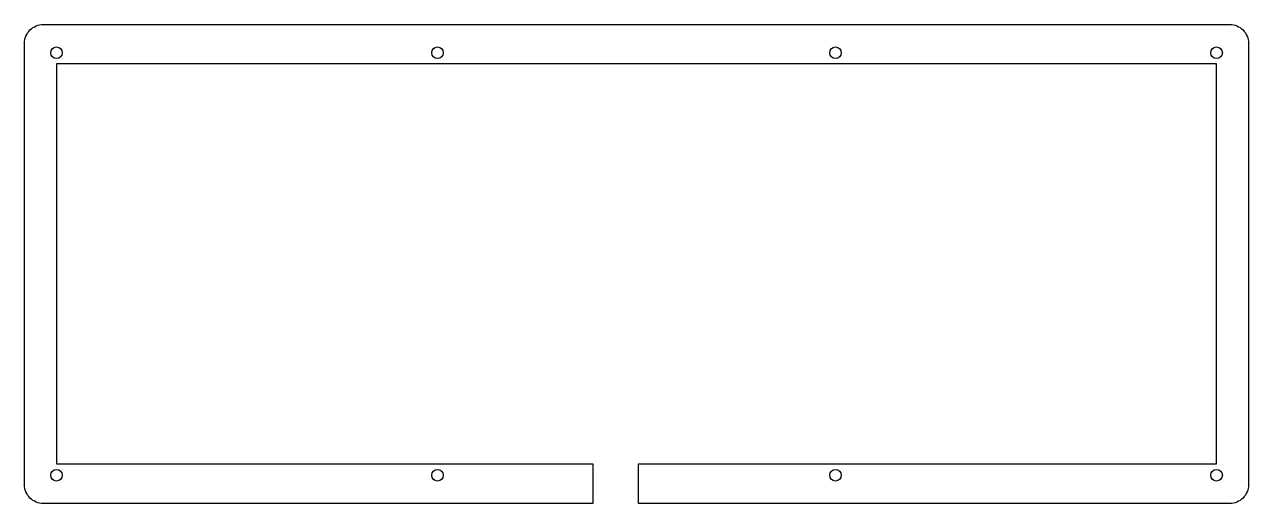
# Model space of a CAD drawing. Header units: millimetres. Extents: x -317 to 9, y -18 to 109.
import ezdxf

# ---------------------------------------------------------------- set-up
doc = ezdxf.new("R2010")
doc.units = ezdxf.units.MM
doc.layers.get('0').update_dxf_attribs({"linetype": 'CONTINUOUS'})

msp = doc.modelspace()

# ---------------------------------------------------------------- linework, layer by layer
msp.add_lwpolyline([(9, -13.08, -0.414214), (4, -18.08), (-153.49, -18.08), (-153.49, -7.56), (0.48, -7.56), (0.48, 98.96), (-308.45, 98.96), (-308.45, -7.56), (-165.6, -7.56), (-165.6, -18.08), (-311.98, -18.08, -0.414214), (-316.98, -13.08), (-316.98, 104.48, -0.414214), (-311.98, 109.48), (4, 109.48, -0.414214), (9, 104.48)], format="xyb", close=True)
for centre in [(-308.45, 101.96), (-206.98, 101.96), (-100.99, 101.96), (0.48, 101.96), (-308.45, -10.56), (-206.98, -10.56), (-100.99, -10.56), (0.48, -10.56)]:
    msp.add_circle(centre, 1.55)

doc.saveas('drawing.dxf')
